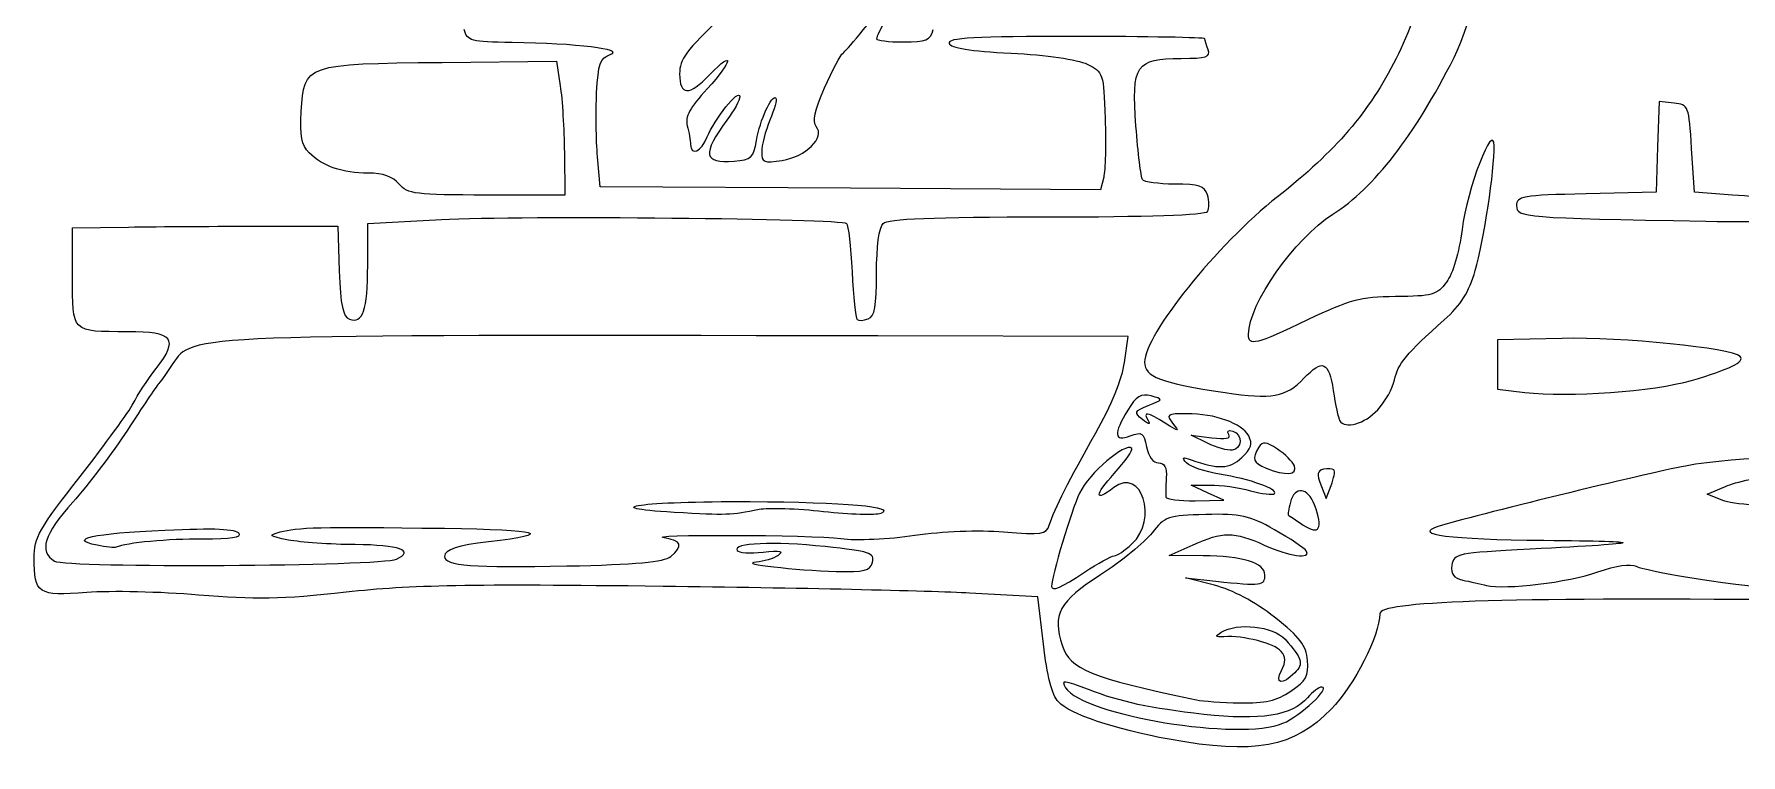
# Model space of a CAD drawing. Extents: x 3 to 149, y 0 to 140.
# Drawn here: x 2.6 to 85.2, y -0.1 to 34.8 of the extents above; entities that cross this region are included whole.
import ezdxf

# ---------------------------------------------------------------- set-up
doc = ezdxf.new("R2010")
doc.units = 0
doc.layers.get('0').update_dxf_attribs({"linetype": 'CONTINUOUS'})

msp = doc.modelspace()

# ---------------------------------------------------------------- linework, layer by layer
at = {"color": 7}
for points in [[(22.379627, 33.388414), (27.906816, 33.444685), (28.085643, 32.257802)], [(81.958929, 31.418165), (81.242292, 31.500829), (81.165179, 29.301498), (81.088066, 27.10217), (77.714628, 27.028119)], [(28.28408, 29.0204), (28.303686, 26.969879), (24.526027, 26.969879)], [(84.792233, 26.969879), (82.940149, 27.10217), (82.807858, 29.218837)], [(54.371356, 27.82711), (54.221436, 27.229131), (42.12246, 27.297944), (30.023483, 27.366754), (29.891191, 28.821962)], [(18.774639, 23.569332), (18.778687, 25.592752), (22.339167, 25.78345)], [(4.49119, 23.029437), (4.49119, 25.382379), (7.203169, 25.420389)], [(13.619315, 25.464352), (17.323482, 25.470305), (17.400528, 23.297184)], [(55.377395, 18.863151), (55.550409, 20.12542), (43.448404, 20.149947)], [(76.542202, 20.03312), (73.415149, 19.95842), (73.415149, 18.767795), (73.415149, 17.57717), (74.738066, 17.420058)], [(59.392233, 14.961751), (58.598483, 15.352273), (59.596599, 15.223622)], [(59.392233, 12.559641), (58.598483, 12.923094), (59.524524, 12.933545)], [(58.79691, 12.174702), (60.185972, 12.196186), (59.392222, 12.559636), (59.392233, 12.559641)], [(64.874669, 12.946962), (65.132553, 12.285504), (65.37693, 12.919228)], [(84.310747, 12.188259), (83.557864, 12.500113), (84.439091, 12.870643)], [(59.176571, 9.513189), (57.540149, 9.51901), (58.693521, 10.042366)], [(59.728142, 8.083397), (58.333899, 8.438057), (59.789108, 8.283017)], [(51.454733, 5.23258), (51.190149, 7.523004), (47.882858, 7.706897)]]:
    msp.add_lwpolyline(points, dxfattribs=at)
for points in [[(37.578189, 29.615712)], [(20.295284, 27.499045)], [(82.807858, 18.000348)], [(67.625238, 16.577207)], [(59.392233, 14.961751)], [(63.595046, 13.857131)], [(65.504041, 13.670222)], [(33.595358, 11.61248)], [(64.568832, 11.975616)], [(5.681815, 10.023208)], [(20.166234, 9.348139)], [(43.187144, 9.205018)], [(53.439108, 8.713629)], [(78.276879, 8.729956)], [(62.973159, 3.968041)], [(63.418051, 2.958957)], [(63.038752, 1.403488)], [(57.540149, 0.632309)]]:
    msp.add_lwpolyline(points, close=True, dxfattribs=at)
for points in [[(71.452639, 44.27488), (70.901092, 40.225832), (69.733509, 35.968308), (68.518154, 33.574424)], [(71.318631, 33.624224), (72.089952, 35.146353), (73.705183, 40.665445), (73.913714, 42.49138)], [(41.768586, 33.840055), (41.886447, 33.91776), (42.978975, 35.231493), (44.196423, 36.759462)], [(35.910472, 35.605098), (34.190546, 33.985166), (33.859952, 33.538618), (33.859952, 32.835376)], [(25.754861, 34.349497), (23.758495, 34.376135), (23.591373, 34.421254), (23.443371, 34.973525)], [(43.838863, 35.461869), (43.589205, 35.039234), (43.384941, 34.622515), (43.384941, 34.535827)], [(44.676999, 34.378212), (45.793253, 34.378212), (45.990764, 34.459214), (46.128593, 34.973525)], [(30.508601, 33.765252), (31.229229, 34.019733), (28.886063, 34.307711), (25.754861, 34.349497)], [(35.312517, 32.787952), (36.533436, 34.062318), (36.427857, 33.449263), (35.196312, 32.113191)], [(43.384941, 34.535827), (43.384941, 34.449139), (43.966368, 34.378212), (44.676999, 34.378212)], [(53.020182, 34.642795), (48.146473, 34.642795), (46.804352, 34.57039), (46.88972, 34.312066)], [(46.88972, 34.312066), (46.964155, 34.086824), (47.920579, 33.934905), (49.88833, 33.835763)], [(59.259938, 34.532144), (59.259938, 34.593001), (56.452048, 34.642795), (53.020182, 34.642795)], [(58.11652, 33.584462), (59.343356, 33.584462), (59.555062, 33.652407), (59.420538, 34.002977)], [(59.420538, 34.002977), (59.332207, 34.23316), (59.259938, 34.471285), (59.259938, 34.532144)], [(15.562629, 31.015112), (15.699043, 33.30535), (15.743575, 33.320855), (22.379627, 33.388414)], [(29.847143, 31.92), (29.922565, 33.324162), (30.018662, 33.592238), (30.508601, 33.765252)], [(40.873029, 32.158318), (41.247724, 33.005567), (41.650724, 33.762347), (41.768586, 33.840055)], [(49.88833, 33.835763), (51.594078, 33.749819), (53.102796, 33.531932), (53.571397, 33.303858)], [(53.571397, 33.303858), (54.349809, 32.924993), (54.366655, 32.874119), (54.443212, 30.671307)], [(55.931678, 30.310288), (55.708942, 33.260829), (55.924905, 33.584462), (58.11652, 33.584462)], [(68.518154, 33.574424), (67.184072, 30.946691), (65.633415, 29.138883), (62.783405, 26.88867)], [(65.458536, 26.044808), (67.46534, 27.33121), (69.393387, 29.824937), (71.318631, 33.624224)], [(28.085643, 32.257802), (28.183996, 31.605016), (28.273293, 30.148186), (28.28408, 29.0204)], [(33.859952, 32.835376), (33.859952, 31.770852), (34.32357, 31.755715), (35.312517, 32.787952)], [(29.891191, 28.821962), (29.818431, 29.622327), (29.798608, 31.016443), (29.847143, 31.92)], [(35.196312, 32.113191), (34.357037, 31.202688), (34.112861, 30.750981), (34.227971, 30.321843)], [(35.196857, 29.784797), (35.510925, 30.610884), (36.770358, 32.171841), (36.770358, 31.735025)], [(36.770358, 31.735025), (36.770358, 31.568631), (36.490309, 31.053479), (36.148026, 30.590247)], [(37.578189, 29.615712), (37.738325, 30.587961), (38.319731, 31.858701), (38.51506, 31.663373)], [(38.51506, 31.663373), (38.577941, 31.600492), (38.449231, 31.117868), (38.22904, 30.590876)], [(40.469423, 30.283317), (40.26943, 30.524297), (40.382317, 31.048727), (40.873029, 32.158318)], [(82.807858, 29.218837), (82.678701, 31.285331), (82.65858, 31.337464), (81.958929, 31.418165)], [(15.944984, 29.009835), (15.573038, 29.381781), (15.490977, 29.812147), (15.562629, 31.015112)], [(36.148026, 30.590247), (34.932879, 28.945705), (35.013067, 28.485941), (36.493241, 28.610933)], [(38.22904, 30.590876), (38.008848, 30.063885), (37.828691, 29.375179), (37.828691, 29.060426)], [(54.443212, 30.671307), (54.486149, 29.435885), (54.453822, 28.155998), (54.371356, 27.82711)], [(73.25301, 29.351129), (73.227478, 30.601346), (71.948567, 27.259439), (71.702456, 25.29939)], [(34.227971, 30.321843), (34.312627, 30.006232), (34.38352, 29.599176), (34.385507, 29.417275)], [(34.385507, 29.417275), (34.391962, 28.826738), (34.92428, 29.067868), (35.196857, 29.784797)], [(38.820878, 28.647004), (39.969816, 28.830966), (40.904668, 29.758878), (40.469423, 30.283317)], [(56.245847, 27.717327), (56.17165, 27.837379), (56.030273, 29.004212), (55.931678, 30.310288)], [(18.798505, 28.028212), (17.559381, 28.028212), (16.594779, 28.360039), (15.944984, 29.009835)], [(36.493241, 28.610933), (37.332812, 28.681831), (37.440851, 28.781886), (37.578189, 29.615712)], [(37.828691, 29.060426), (37.828691, 28.547266), (37.931198, 28.504555), (38.820878, 28.647004)], [(72.342703, 23.311361), (72.762586, 24.756787), (73.277119, 28.170656), (73.25301, 29.351129)], [(20.29529, 27.499045), (19.984341, 27.862207), (19.514785, 28.028212), (18.798505, 28.028212)], [(24.526027, 26.969879), (21.075789, 26.969879), (20.7091, 27.015742), (20.295284, 27.499045)], [(57.802515, 27.499045), (57.020545, 27.499045), (56.320044, 27.597272), (56.245847, 27.717327)], [(59.391576, 26.972247), (59.251855, 27.412156), (58.989778, 27.499045), (57.802515, 27.499045)], [(62.783405, 26.88867), (59.85206, 24.574235), (56.349524, 20.212666), (56.349524, 18.876812)], [(59.393693, 26.178497), (59.484435, 26.325319), (59.483437, 26.682507), (59.391576, 26.972247)], [(77.714628, 27.028119), (74.579411, 26.959298), (74.341191, 26.917872), (74.341191, 26.441471)], [(74.341191, 26.441471), (74.341191, 25.887397), (74.690227, 25.859245), (83.490324, 25.703519)], [(86.665324, 26.242275), (86.646062, 26.787713), (86.489154, 26.84867), (84.792233, 26.969879)], [(22.339167, 25.78345), (26.165764, 25.988399), (41.693666, 25.838928), (41.9378, 25.594794)], [(41.9378, 25.594794), (42.018934, 25.51366), (42.137005, 24.462933), (42.200179, 23.259846)], [(43.384938, 23.204493), (43.384938, 24.463312), (43.509549, 25.401156), (43.702438, 25.594045)], [(43.702438, 25.594045), (43.934653, 25.82626), (46.06258, 25.911545), (51.624323, 25.911545)], [(51.624323, 25.911545), (56.453474, 25.911545), (59.288921, 26.00897), (59.393693, 26.178497)], [(61.376608, 20.231502), (61.376608, 21.693696), (63.591437, 24.847963), (65.458536, 26.044808)], [(83.490324, 25.703519), (86.650608, 25.647594), (86.686096, 25.653616), (86.665324, 26.242275)], [(7.203169, 25.420389), (8.694758, 25.441291), (11.582023, 25.461076), (13.619315, 25.464352)], [(71.702456, 25.29939), (71.56264, 24.185904), (71.264785, 23.170012), (70.957739, 22.759397)], [(17.400528, 23.297184), (17.459917, 21.622184), (17.572171, 21.087768), (17.890253, 20.965708)], [(17.890253, 20.965708), (18.5412, 20.715915), (18.770276, 21.390311), (18.774639, 23.569332)], [(42.200179, 23.259846), (42.263351, 22.056759), (42.372039, 21.015418), (42.441704, 20.945753)], [(42.976652, 20.975764), (43.296552, 21.098521), (43.384938, 21.581004), (43.384938, 23.204493)], [(70.842881, 20.930111), (71.641383, 21.64171), (72.042843, 22.279102), (72.342703, 23.311361)], [(7.166966, 20.355295), (4.430177, 20.355295), (4.49119, 20.29432), (4.49119, 23.029437)], [(70.957739, 22.759397), (70.491554, 22.135962), (70.272114, 22.073013), (68.491007, 22.051764)], [(68.491007, 22.051764), (66.76793, 22.031206), (66.263184, 21.897798), (64.236645, 20.927285)], [(42.441704, 20.945753), (42.511369, 20.876088), (42.752095, 20.889592), (42.976652, 20.975764)], [(64.236645, 20.927285), (61.703556, 19.714184), (61.376608, 19.634645), (61.376608, 20.231502)], [(68.438675, 18.028653), (68.590975, 18.79015), (69.01276, 19.299171), (70.842881, 20.930111)], [(8.544318, 18.574525), (9.648419, 20.019603), (9.388776, 20.355295), (7.166966, 20.355295)], [(43.448404, 20.149947), (10.02281, 20.217701), (10.280284, 20.227827), (9.350721, 18.809137)], [(85.150584, 19.159098), (84.751757, 19.557923), (79.399265, 20.10137), (76.542202, 20.03312)], [(64.058369, 18.099222), (64.962273, 19.052114), (65.261326, 18.9278), (65.473371, 17.511025)], [(82.807858, 18.000348), (84.649572, 18.537793), (85.400478, 18.909202), (85.150584, 19.159098)], [(7.432917, 16.883137), (7.625079, 17.264856), (8.125208, 18.02598), (8.544318, 18.574525)], [(9.350721, 18.809137), (9.102406, 18.430158), (8.795834, 17.997929), (8.66945, 17.848625)], [(53.991015, 15.460797), (54.726311, 16.757682), (55.272551, 18.09822), (55.377395, 18.863151)], [(56.349524, 18.876812), (56.349524, 18.171321), (57.098914, 17.888958), (60.243421, 17.409634)], [(8.66945, 17.848625), (8.543064, 17.699323), (7.858351, 16.684196), (7.147863, 15.59279)], [(56.661532, 17.244557), (56.175582, 17.371634), (55.948625, 17.233974), (55.54041, 16.564488)], [(60.243421, 17.409634), (62.478526, 17.06893), (63.205733, 17.20038), (64.058369, 18.099222)], [(65.473371, 17.511025), (65.576823, 16.819801), (65.71643, 16.164957), (65.783611, 16.055816)], [(67.625238, 16.577207), (67.992149, 16.973111), (68.358197, 17.626261), (68.438675, 18.028653)], [(74.738066, 17.420058), (76.876479, 17.166093), (80.95374, 17.459285), (82.807858, 18.000348)], [(4.861323, 13.348293), (6.083542, 14.910739), (7.240758, 16.50142), (7.432917, 16.883137)], [(55.54041, 16.564488), (54.830221, 15.399766), (54.866574, 15.015882), (55.658546, 15.316988)], [(56.25147, 16.101949), (55.819082, 16.452974), (55.838111, 16.499599), (56.529041, 16.782015)], [(56.529041, 16.782015), (57.261085, 17.081241), (57.262826, 17.087316), (56.661532, 17.244557)], [(65.783611, 16.055816), (66.047924, 15.626405), (66.991693, 15.8936), (67.625238, 16.577207)], [(57.35102, 15.928091), (56.501411, 16.470357), (56.244286, 16.509735), (56.51699, 16.055816)], [(56.51699, 16.055816), (56.643037, 15.84601), (56.545956, 15.862877), (56.25147, 16.101949)], [(57.706191, 15.928091), (58.050647, 15.493209), (58.032385, 15.493209), (57.35102, 15.928091)], [(58.394312, 16.386545), (57.433789, 16.386545), (57.374404, 16.34698), (57.706191, 15.928091)], [(61.384722, 15.313038), (61.057713, 15.924072), (59.769415, 16.386545), (58.394312, 16.386545)], [(7.147863, 15.59279), (6.437375, 14.501384), (5.251314, 12.93449), (4.512169, 12.110805)], [(51.740239, 10.994975), (52.005111, 11.804639), (52.701685, 13.186727), (53.991015, 15.460797)], [(55.733791, 14.709211), (55.424824, 15.018179), (53.662831, 13.511996), (53.207965, 12.550087)], [(55.658546, 15.316988), (56.221683, 15.531092), (56.307384, 15.472767), (56.445682, 14.781273)], [(60.582858, 14.622616), (60.364576, 14.594353), (59.828795, 14.746965), (59.392233, 14.961751)], [(59.596599, 15.223622), (60.265876, 15.137358), (60.537042, 15.188287), (60.419665, 15.37821)], [(60.419665, 15.37821), (60.318213, 15.542366), (60.39916, 15.609935), (60.612173, 15.538926)], [(60.612173, 15.538926), (61.10433, 15.374874), (61.08233, 14.687285), (60.582858, 14.622616)], [(61.048411, 14.264373), (61.512545, 14.699126), (61.587761, 14.933657), (61.384722, 15.313038)], [(62.776317, 14.678787), (62.22083, 15.042758), (62.064244, 15.057033), (61.876543, 14.760808)], [(54.884087, 13.499658), (55.421654, 14.094682), (55.804022, 14.63898), (55.733791, 14.709211)], [(56.445682, 14.781273), (56.539752, 14.310926), (56.767653, 14.005295), (57.02431, 14.005295)], [(58.384125, 14.00723), (58.132697, 14.279195), (58.175853, 14.309548), (58.598483, 14.157992)], [(58.598483, 14.157992), (59.907546, 13.688555), (60.45925, 13.71251), (61.048411, 14.264373)], [(61.876543, 14.760808), (61.523652, 14.203886), (61.593555, 14.007391), (62.236503, 13.748957)], [(63.595046, 13.857131), (63.514634, 14.066681), (63.146204, 14.436429), (62.776317, 14.678787)], [(89.52852, 14.005541), (89.953444, 14.430465), (85.00913, 14.324417), (82.506357, 13.854925)], [(2.643157, 9.412118), (2.639559, 10.386399), (2.884751, 10.821506), (4.861323, 13.348293)], [(54.86472, 12.812834), (53.904907, 12.08619), (53.914506, 12.426437), (54.884087, 13.499658)], [(55.737159, 10.082665), (57.017253, 11.285254), (56.204887, 13.827432), (54.86472, 12.812834)], [(57.02431, 14.005295), (57.321474, 14.005295), (57.433432, 13.788329), (57.399761, 13.277691)], [(57.399761, 13.277691), (57.373382, 12.877509), (57.364402, 12.46079), (57.379812, 12.35165)], [(59.971625, 13.461839), (59.271646, 13.574517), (58.557271, 13.819944), (58.384125, 14.00723)], [(62.628738, 12.523391), (62.837986, 12.732639), (61.444767, 13.224701), (59.971625, 13.461839)], [(62.236503, 13.748957), (63.166688, 13.375068), (63.761845, 13.422458), (63.595046, 13.857131)], [(65.00178, 13.697955), (64.703145, 13.628505), (64.674634, 13.460042), (64.874669, 12.946962)], [(65.504041, 13.670222), (65.439544, 13.734719), (65.213526, 13.7472), (65.00178, 13.697955)], [(65.37693, 12.919228), (65.511339, 13.267777), (65.568539, 13.605724), (65.504041, 13.670222)], [(82.506357, 13.854925), (80.640415, 13.504894), (72.139781, 11.425851), (70.535919, 10.927255)], [(84.439091, 12.870643), (84.923765, 13.074433), (86.207687, 13.353677), (87.292251, 13.491186)], [(53.207965, 12.550087), (52.807558, 11.703325), (51.851608, 8.518194), (51.851608, 8.0308)], [(59.524524, 12.933545), (60.033847, 12.939287), (60.908216, 12.816925), (61.467563, 12.661609)], [(61.467563, 12.661609), (62.026914, 12.506291), (62.549442, 12.444092), (62.628738, 12.523391)], [(64.568832, 11.975616), (64.243074, 12.832424), (63.611641, 12.899009), (63.402334, 12.098621)], [(4.512169, 12.110805), (3.106072, 10.543881), (2.853615, 9.72471), (3.631294, 9.252548)], [(33.595358, 11.61248), (29.714153, 11.834611), (31.986262, 12.157141), (37.266451, 12.133601)], [(37.708007, 11.745627), (36.329763, 11.469949), (36.173907, 11.464904), (33.595358, 11.61248)], [(37.266451, 12.133601), (41.883266, 12.113017), (44.39939, 11.886184), (43.59058, 11.563469)], [(40.824063, 11.644156), (39.553176, 11.788563), (38.150953, 11.834228), (37.708007, 11.745627)], [(43.59058, 11.563469), (43.33988, 11.463438), (42.094946, 11.499749), (40.824063, 11.644156)], [(57.379812, 12.35165), (57.395237, 12.242509), (58.032925, 12.162883), (58.79691, 12.174702)], [(63.402334, 12.098621), (63.318374, 11.777554), (63.274723, 11.499948), (63.30533, 11.481721)], [(64.022441, 10.999912), (64.804076, 10.469732), (65.004974, 10.82848), (64.568832, 11.975616)], [(88.632099, 11.84211), (86.576845, 11.861848), (84.74437, 12.008646), (84.310747, 12.188259)], [(5.681815, 10.023208), (4.203694, 10.315292), (5.481853, 10.601238), (8.956248, 10.75576)], [(8.956248, 10.75576), (11.371904, 10.863196), (12.404377, 10.819101), (12.538063, 10.602793)], [(14.545357, 10.665891), (15.369753, 10.895441), (16.363534, 10.917454), (22.482857, 10.841723)], [(22.482857, 10.841723), (27.170917, 10.783705), (27.907882, 10.558227), (24.609784, 10.190983)], [(45.237024, 10.502572), (46.571405, 10.700589), (48.31797, 10.767557), (49.531852, 10.667251)], [(49.531852, 10.667251), (51.382898, 10.514293), (51.5932, 10.545501), (51.740239, 10.994975)], [(59.305338, 11.509327), (57.467034, 11.46511), (57.33664, 11.420359), (56.708866, 10.618213)], [(62.631635, 10.770971), (61.406773, 11.462239), (61.009927, 11.55033), (59.305338, 11.509327)], [(64.17034, 9.746726), (64.088986, 9.878359), (63.396569, 10.339268), (62.631635, 10.770971)], [(63.30533, 11.481721), (63.33594, 11.463491), (63.658639, 11.246678), (64.022441, 10.999912)], [(70.535919, 10.927255), (69.286898, 10.538965), (71.077926, 10.306172), (75.664108, 10.260703)], [(6.607857, 9.925288), (6.535096, 9.892879), (6.118377, 9.936956), (5.681815, 10.023208)], [(10.791353, 10.318636), (9.153939, 10.335358), (7.093547, 10.14163), (6.607857, 9.925288)], [(12.538063, 10.602793), (12.673332, 10.383927), (12.184546, 10.30441), (10.791353, 10.318636)], [(14.942232, 10.274377), (13.97433, 10.463996), (13.940419, 10.49745), (14.545357, 10.665891)], [(18.167762, 10.051791), (16.975803, 10.060178), (15.524315, 10.160341), (14.942232, 10.274377)], [(20.166234, 9.348142), (21.068442, 9.767835), (20.304661, 10.036757), (18.167762, 10.051791)], [(24.609784, 10.190983), (23.149165, 10.028343), (22.482857, 9.806898), (22.482857, 9.484111)], [(33.132337, 10.376204), (31.903249, 10.562394), (40.254552, 10.53097), (41.665149, 10.344094)], [(33.427268, 9.477669), (34.047999, 9.992831), (33.963491, 10.250294), (33.132337, 10.376204)], [(40.902816, 9.953355), (38.399593, 10.21992), (36.414432, 10.133806), (36.640238, 9.768443)], [(43.187144, 9.205018), (43.302073, 9.644515), (43.060821, 9.723549), (40.902816, 9.953355)], [(41.665149, 10.344094), (42.392753, 10.247704), (44.000097, 10.319012), (45.237024, 10.502572)], [(56.708866, 10.618213), (56.345333, 10.153706), (55.226223, 9.242115), (54.221954, 8.592455)], [(54.877264, 9.506246), (55.013405, 9.506775), (55.400358, 9.766258), (55.737159, 10.082665)], [(58.693521, 10.042366), (60.127653, 10.69312), (60.677457, 10.691262), (62.133104, 10.030751)], [(62.133104, 10.030751), (63.334506, 9.485601), (64.425748, 9.333463), (64.17034, 9.746726)], [(75.664108, 10.260703), (80.92422, 10.208551), (80.802337, 10.129282), (75.002649, 9.830498)], [(5.193069, 7.735313), (2.817452, 7.551912), (2.649632, 7.662272), (2.643157, 9.412118)], [(3.631294, 9.252548), (4.177505, 8.920919), (19.437487, 9.009142), (20.166234, 9.348139)], [(22.482857, 9.484111), (22.482857, 9.029782), (23.881235, 8.919837), (28.405053, 9.018495)], [(28.405053, 9.018495), (31.759231, 9.091642), (33.111059, 9.215239), (33.427268, 9.477669)], [(37.564108, 9.203719), (36.634153, 9.137391), (39.481435, 8.808691), (41.435853, 8.756753)], [(36.640238, 9.768443), (36.711861, 9.652558), (37.276453, 9.615427), (37.894887, 9.685928)], [(38.622441, 9.532504), (38.40416, 9.377619), (37.92791, 9.229667), (37.564108, 9.203719)], [(37.894887, 9.685928), (38.736688, 9.781892), (38.91956, 9.743329), (38.622441, 9.532504)], [(41.435853, 8.756753), (42.815473, 8.720087), (43.077895, 8.78726), (43.187144, 9.205018)], [(53.439108, 8.713629), (54.093951, 9.148945), (54.741122, 9.505622), (54.877264, 9.506246)], [(62.170358, 8.587886), (62.170358, 9.164995), (61.065492, 9.506482), (59.176571, 9.513189)], [(75.002649, 9.830498), (71.447861, 9.647367), (71.295122, 9.61604), (71.21516, 9.053711)], [(78.276879, 8.729954), (79.16821, 9.04085), (79.8595, 9.142741), (80.128962, 9.002937)], [(51.851608, 8.0308), (51.851608, 7.769114), (52.323815, 7.972221), (53.439108, 8.713629)], [(54.221954, 8.592455), (52.208459, 7.289932), (51.874658, 6.675318), (52.368336, 5.179462)], [(59.789108, 8.283017), (62.007083, 8.046707), (62.170358, 8.067611), (62.170358, 8.587886)], [(71.21516, 9.053711), (71.153597, 8.620773), (71.291791, 8.433448), (71.744327, 8.336407)], [(71.744327, 8.336407), (72.081197, 8.264168), (72.594941, 8.149381), (72.885983, 8.081325)], [(72.885983, 8.081325), (73.827838, 7.86108), (76.816942, 8.220726), (78.276879, 8.729956)], [(80.128962, 9.002937), (80.365428, 8.880253), (81.951433, 8.571889), (83.653418, 8.317685)], [(83.653418, 8.317685), (87.370899, 7.762449), (88.966524, 7.911065), (89.59559, 8.871138)], [(10.592587, 7.610988), (8.764788, 7.767526), (6.335005, 7.823473), (5.193069, 7.735313)], [(17.736337, 7.747958), (14.614079, 7.403423), (13.308509, 7.37839), (10.592587, 7.610988)], [(33.066191, 8.030165), (23.606418, 8.144722), (20.87646, 8.094467), (17.736337, 7.747958)], [(47.882858, 7.706897), (46.063847, 7.808037), (39.396347, 7.953507), (33.066191, 8.030165)], [(62.638559, 6.534766), (61.675163, 7.293427), (60.61406, 7.85804), (59.728142, 8.083397)], [(87.702649, 7.379155), (73.383024, 7.494606), (67.726608, 7.302368), (67.726608, 6.700247)], [(67.726608, 6.700247), (67.726608, 5.664351), (66.490122, 3.23615), (65.379896, 2.091796)], [(60.189319, 5.596998), (59.762432, 5.56863), (59.73754, 5.608878), (60.057027, 5.810872)], [(60.057027, 5.810872), (60.829534, 6.299298), (62.570746, 6.10838), (63.143209, 5.472483)], [(64.228173, 4.447527), (64.167856, 5.181185), (63.883818, 5.554141), (62.638559, 6.534766)], [(52.178529, 2.437828), (51.876584, 2.769436), (51.628704, 3.726566), (51.454733, 5.23258)], [(52.368336, 5.179462), (52.755067, 4.007654), (53.67886, 3.631769), (58.863066, 2.536796)], [(62.955882, 4.887082), (62.637802, 5.270344), (61.123012, 5.659046), (60.189319, 5.596998)], [(63.143209, 5.472483), (63.985336, 4.537038), (64.05653, 4.287599), (63.609098, 3.840168)], [(62.973159, 3.968041), (63.189223, 4.371761), (63.18472, 4.611351), (62.955882, 4.887082)], [(63.418051, 2.958941), (64.166049, 3.462914), (64.290347, 3.691311), (64.228173, 4.447527)], [(53.63219, 3.038554), (52.433278, 3.499361), (52.294801, 3.510539), (52.531595, 3.127396)], [(63.609098, 3.840168), (63.006655, 3.237725), (62.623533, 3.314761), (62.973159, 3.968041)], [(52.531595, 3.127396), (53.361601, 1.784421), (60.993901, 0.532188), (63.038752, 1.403488)], [(59.213697, 1.838505), (56.575687, 2.136061), (55.224341, 2.426608), (53.63219, 3.038554)], [(58.863066, 2.536796), (59.154108, 2.475323), (60.099239, 2.411217), (60.96336, 2.394336)], [(64.228247, 2.642373), (63.482223, 1.771078), (61.966136, 1.528038), (59.213697, 1.838505)], [(60.96336, 2.394336), (62.188794, 2.370392), (62.728898, 2.494632), (63.418051, 2.958957)], [(63.038752, 1.403488), (63.898267, 1.769721), (65.387567, 3.157379), (64.921111, 3.157379)], [(64.921111, 3.157379), (64.782565, 3.157379), (64.470777, 2.925625), (64.228247, 2.642373)], [(57.540149, 0.632309), (54.906029, 1.112446), (52.712874, 1.850988), (52.178529, 2.437828)], [(65.379896, 2.091796), (63.571318, 0.227618), (61.685951, -0.12337), (57.540149, 0.632309)]]:
    msp.add_open_spline(points, degree=3, dxfattribs=at)

doc.saveas('drawing.dxf')
